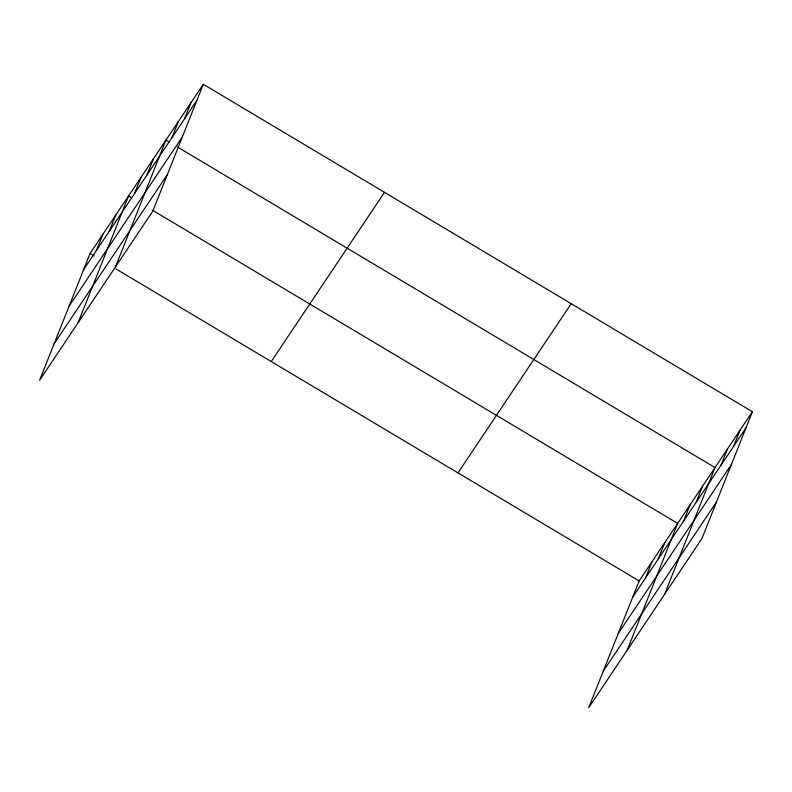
<?xml version="1.0" encoding="UTF-8"?>
<svg xmlns="http://www.w3.org/2000/svg" width="792" height="792" viewBox="0 0 792 792"><rect width="100%" height="100%" fill="white"/><g stroke="black" fill="none" stroke-linecap="round" stroke-linejoin="round"><path stroke-width="1.19" d="M203.296 84.279L90.05 253.49L39.6 380.269L152.846 211.058L203.296 84.279L752.4 411.731L701.95 538.511L588.703 707.721L639.154 580.942L752.4 411.731M96.466 250.45L102.891 234.313M109.296 231.274L115.721 215.137M78.101 322.74L128.552 195.951L131.66 197.812M134.59 193.486L141.016 177.339M147.045 174.874L153.47 158.727M115.474 266.894L165.924 140.115L169.033 141.966M171.953 137.64L178.378 121.503M184.417 119.028L190.842 102.891M645.569 577.913L651.994 561.766M658.399 558.736L664.825 542.589M627.205 650.192L677.665 523.413L152.371 210.157M683.694 520.938L690.119 504.801M696.148 502.326L702.573 486.189M664.577 594.356L715.028 467.577L177.319 146.906M721.067 465.102L727.492 448.955M733.521 446.49L739.946 430.343M83.625 269.627L196.871 100.416M69.102 306.138L182.338 136.927M54.133 343.758L167.369 174.547M271.26 361.548L384.496 192.337M457.954 472.883L571.19 303.673M632.739 597.089L745.975 427.878M618.206 633.6L731.452 464.379M603.237 671.21L716.473 501.999M90.05 253.49L94.199 255.955M115.939 268.924L639.154 580.942"/></g></svg>
